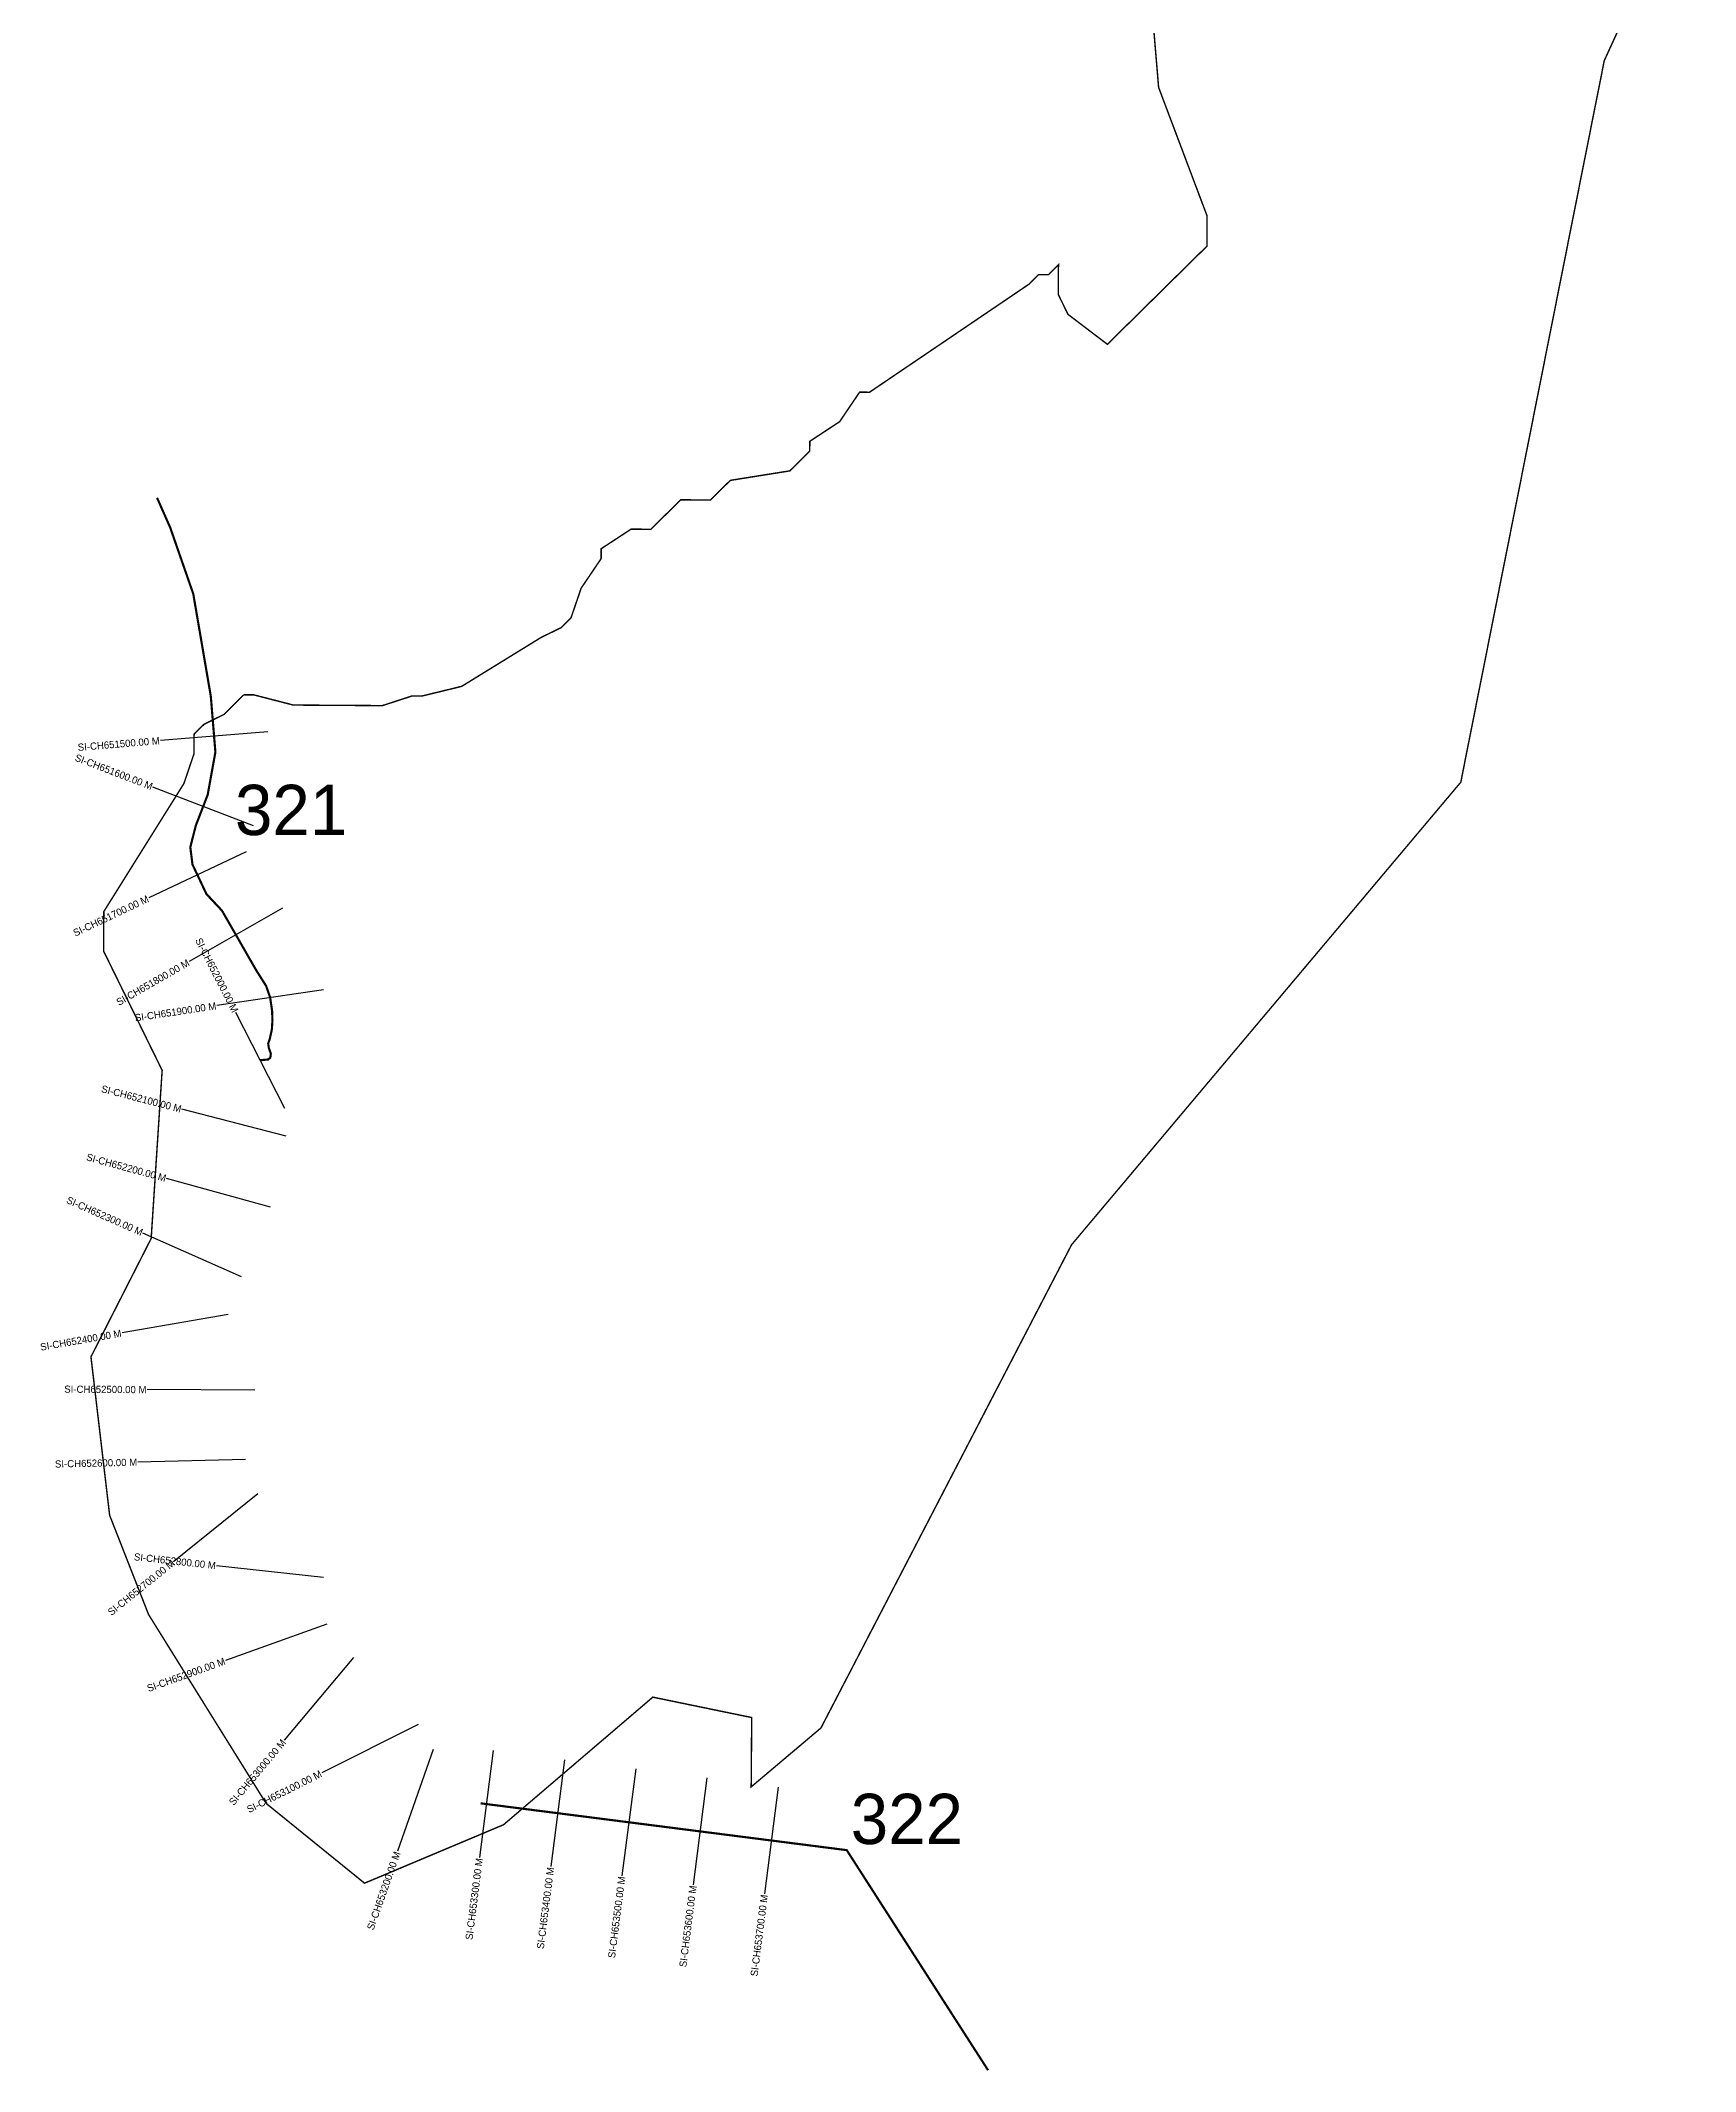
# Model space of a CAD drawing. Header units: metres. Extents: x 331655 to 336226, y 1791274 to 1796928.
# Drawn here: x 331655 to 333958, y 1791274 to 1794101 of the extents above; entities that cross this region are included whole.
import ezdxf
from ezdxf.enums import TextEntityAlignment as Align

# ---------------------------------------------------------------- set-up
doc = ezdxf.new("R2010")
doc.units = ezdxf.units.M
for name, color, linetype in [('CS', 134, 'Continuous'), ('CSMark', 6, 'Continuous'), ('NATURALLY PROTECTED', 3, 'Continuous')]:
    doc.layers.add(name, color=color, linetype=linetype)

msp = doc.modelspace()

# ---------------------------------------------------------------- linework, layer by layer
at = {"color": 6, "const_width": 2}
for points in [[(333957.4, 1794347.7), (333831.6, 1794073), (333631.9, 1793068.5), (333090.2, 1792424.6), (332741.3, 1791751.8), (332644.2, 1791669.8), (332644.9, 1791766.3), (332507.3, 1791794.7), (332299.5, 1791617.1), (332106, 1791535.7), (331969, 1791646.8), (331805.4, 1791909.7), (331751.2, 1792047.9), (331725.2, 1792268.5), (331809, 1792433.2), (331824.3, 1792667.4), (331742.8, 1792833.3), (331743.1, 1792888.4), (331854.6, 1793066.7), (331868.6, 1793108), (331868.8, 1793135.5), (331882.7, 1793149.2), (331910.3, 1793162.8), (331938, 1793190.2)], [(331938, 1793190.2), (331951.8, 1793190.1), (332006.8, 1793175.9), (332130.8, 1793175.1), (332172.2, 1793188.6), (332186.1, 1793188.5), (332241.2, 1793201.9), (332351.9, 1793270.1), (332379.6, 1793283.6), (332393.4, 1793297.3), (332407.5, 1793338.6), (332435.3, 1793379.7), (332435.4, 1793393.5), (332477, 1793420.8), (332504.5, 1793420.6), (332546.1, 1793461.6), (332587.4, 1793461.4), (332615.2, 1793488.7), (332697.9, 1793501.9), (332725.7, 1793529.3), (332725.8, 1793543.1), (332767.3, 1793570.4), (332795.1, 1793611.5), (332808.9, 1793611.4), (333030.4, 1793761.5), (333044.2, 1793775.2), (333058, 1793775.1), (333071.9, 1793788.8), (333071.6, 1793747.4), (333085.2, 1793719.8), (333140, 1793678.1), (333278.7, 1793814.9), (333278.7, 1793857), (333211.3, 1794035.8), (333198.6, 1794187.4)]]:
    msp.add_lwpolyline(points, dxfattribs=at)
at = {"layer": 'CS'}
for p, q in [((331971.3, 1793138.8), (331821.9, 1793126.4)), ((331951.4, 1793007.8), (331811.5, 1793061.8)), ((331941.1, 1792971.6), (331805.6, 1792907.3)), ((331992, 1792893.3), (331861.9, 1792818.7)), ((332048.8, 1792779.5), (331900.5, 1792757.4)), ((331995.1, 1792614.3), (331926.9, 1792747.9)), ((331997, 1792575.6), (331851.8, 1792613.1)), ((331975.2, 1792477), (331830.5, 1792516.6)), ((331934.7, 1792380), (331797.6, 1792440.8)), ((331916.3, 1792327.3), (331768.5, 1792301.7)), ((331953.5, 1792221.9), (331803.5, 1792222.8)), ((331940.5, 1792125.4), (331790.5, 1792121.9)), ((331957.6, 1792077.6), (331840.6, 1791983.7)), ((332049, 1791961.2), (331899.9, 1791977.6)), ((332053.6, 1791896.3), (331912.5, 1791845.6)), ((332090.6, 1791849.7), (331994.2, 1791734.7)), ((332180.6, 1791756.4), (332046.4, 1791689.3)), ((332201.6, 1791721.7), (332151.9, 1791580.2)), ((332285, 1791720.2), (332265.9, 1791571.5)), ((332384.2, 1791707.6), (332365.1, 1791558.8)), ((332483.4, 1791694.9), (332464.3, 1791546.1)), ((332582.6, 1791682.2), (332563.5, 1791533.4)), ((332681.7, 1791669.5), (332662.7, 1791520.7))]:
    msp.add_line(p, q, dxfattribs=at)
at = {"layer": 'NATURALLY PROTECTED', "const_width": 3, "flags": 128}
for points in [[(331817.2, 1793464.4), (331835.5, 1793423), (331867.6, 1793330.7), (331892, 1793188.3), (331898.4, 1793110.4), (331887.7, 1793051), (331871.2, 1793008.3), (331863.5, 1792978.1), (331866.5, 1792953.9), (331886, 1792912.7), (331907.5, 1792889.8), (331924.7, 1792859.9), (331940.7, 1792831.9), (331955.4, 1792806.4), (331969, 1792784.9), (331974.5, 1792769.2), (331977.3, 1792750.6), (331977.8, 1792737.3), (331977, 1792724.1), (331973.9, 1792710.4), (331971.9, 1792704.6), (331972.7, 1792698.7), (331975.6, 1792690.6), (331974.9, 1792685), (331971.9, 1792682.5), (331961.7, 1792681.5), (331960.2, 1792680.7)], [(332267.5, 1791646.9), (332777.2, 1791581.7), (332833.8, 1791493.5), (332926.2, 1791349.6), (332974, 1791275.2)]]:
    msp.add_lwpolyline(points, dxfattribs=at)

# ---------------------------------------------------------------- texts
at = {"char_height": 70, "attachment_point": 1}
for s, insert in [('321', (331925.7, 1793064.9)), ('322', (332782.8, 1791660.2))]:
    msp.add_mtext_dynamic_manual_height_columns(s, width=95.172, gutter_width=1, heights=[0], dxfattribs=dict(at, insert=insert))
at = {"layer": 'CSMark'}
for s, rotation, p in [('SI-CH651500.00 M', 4.7225, (331820.9, 1793126.4)), ('SI-CH651600.00 M', 338.8908, (331810.5, 1793062.2)), ('SI-CH651700.00 M', 25.3569, (331804.7, 1792906.9)), ('SI-CH652000.00 M', 297.0365, (331926.4, 1792748.8)), ('SI-CH651800.00 M', 29.8284, (331861, 1792818.2)), ('SI-CH651900.00 M', 8.493, (331899.5, 1792757.2)), ('SI-CH652100.00 M', 345.5123, (331850.8, 1792613.4)), ('SI-CH652200.00 M', 344.6818, (331829.6, 1792516.9)), ('SI-CH652300.00 M', 336.0614, (331796.7, 1792441.2)), ('SI-CH652400.00 M', 9.8442, (331767.5, 1792301.5)), ('SI-CH652500.00 M', 359.6259, (331802.5, 1792222.8)), ('SI-CH652600.00 M', 1.3187, (331789.5, 1792121.9)), ('SI-CH652700.00 M', 38.7508, (331839.8, 1791983.1)), ('SI-CH652800.00 M', 353.7154, (331898.9, 1791977.8)), ('SI-CH652900.00 M', 19.7687, (331911.5, 1791845.2)), ('SI-CH653000.00 M', 50.0362, (331993.6, 1791734)), ('SI-CH653100.00 M', 26.5786, (332045.5, 1791688.8)), ('SI-CH653200.00 M', 70.6523, (332151.6, 1791579.2)), ('SI-CH653300.00 M', 82.7128, (332265.8, 1791570.5)), ('SI-CH653400.00 M', 82.7128, (332365, 1791557.8)), ('SI-CH653500.00 M', 82.7128, (332464.2, 1791545.1)), ('SI-CH653600.00 M', 82.7128, (332563.4, 1791532.4)), ('SI-CH653700.00 M', 82.7128, (332662.6, 1791519.7))]:
    msp.add_text(s, height=10, rotation=rotation, dxfattribs=at).set_placement(p, align=Align.MIDDLE_RIGHT)

doc.saveas('drawing.dxf')
